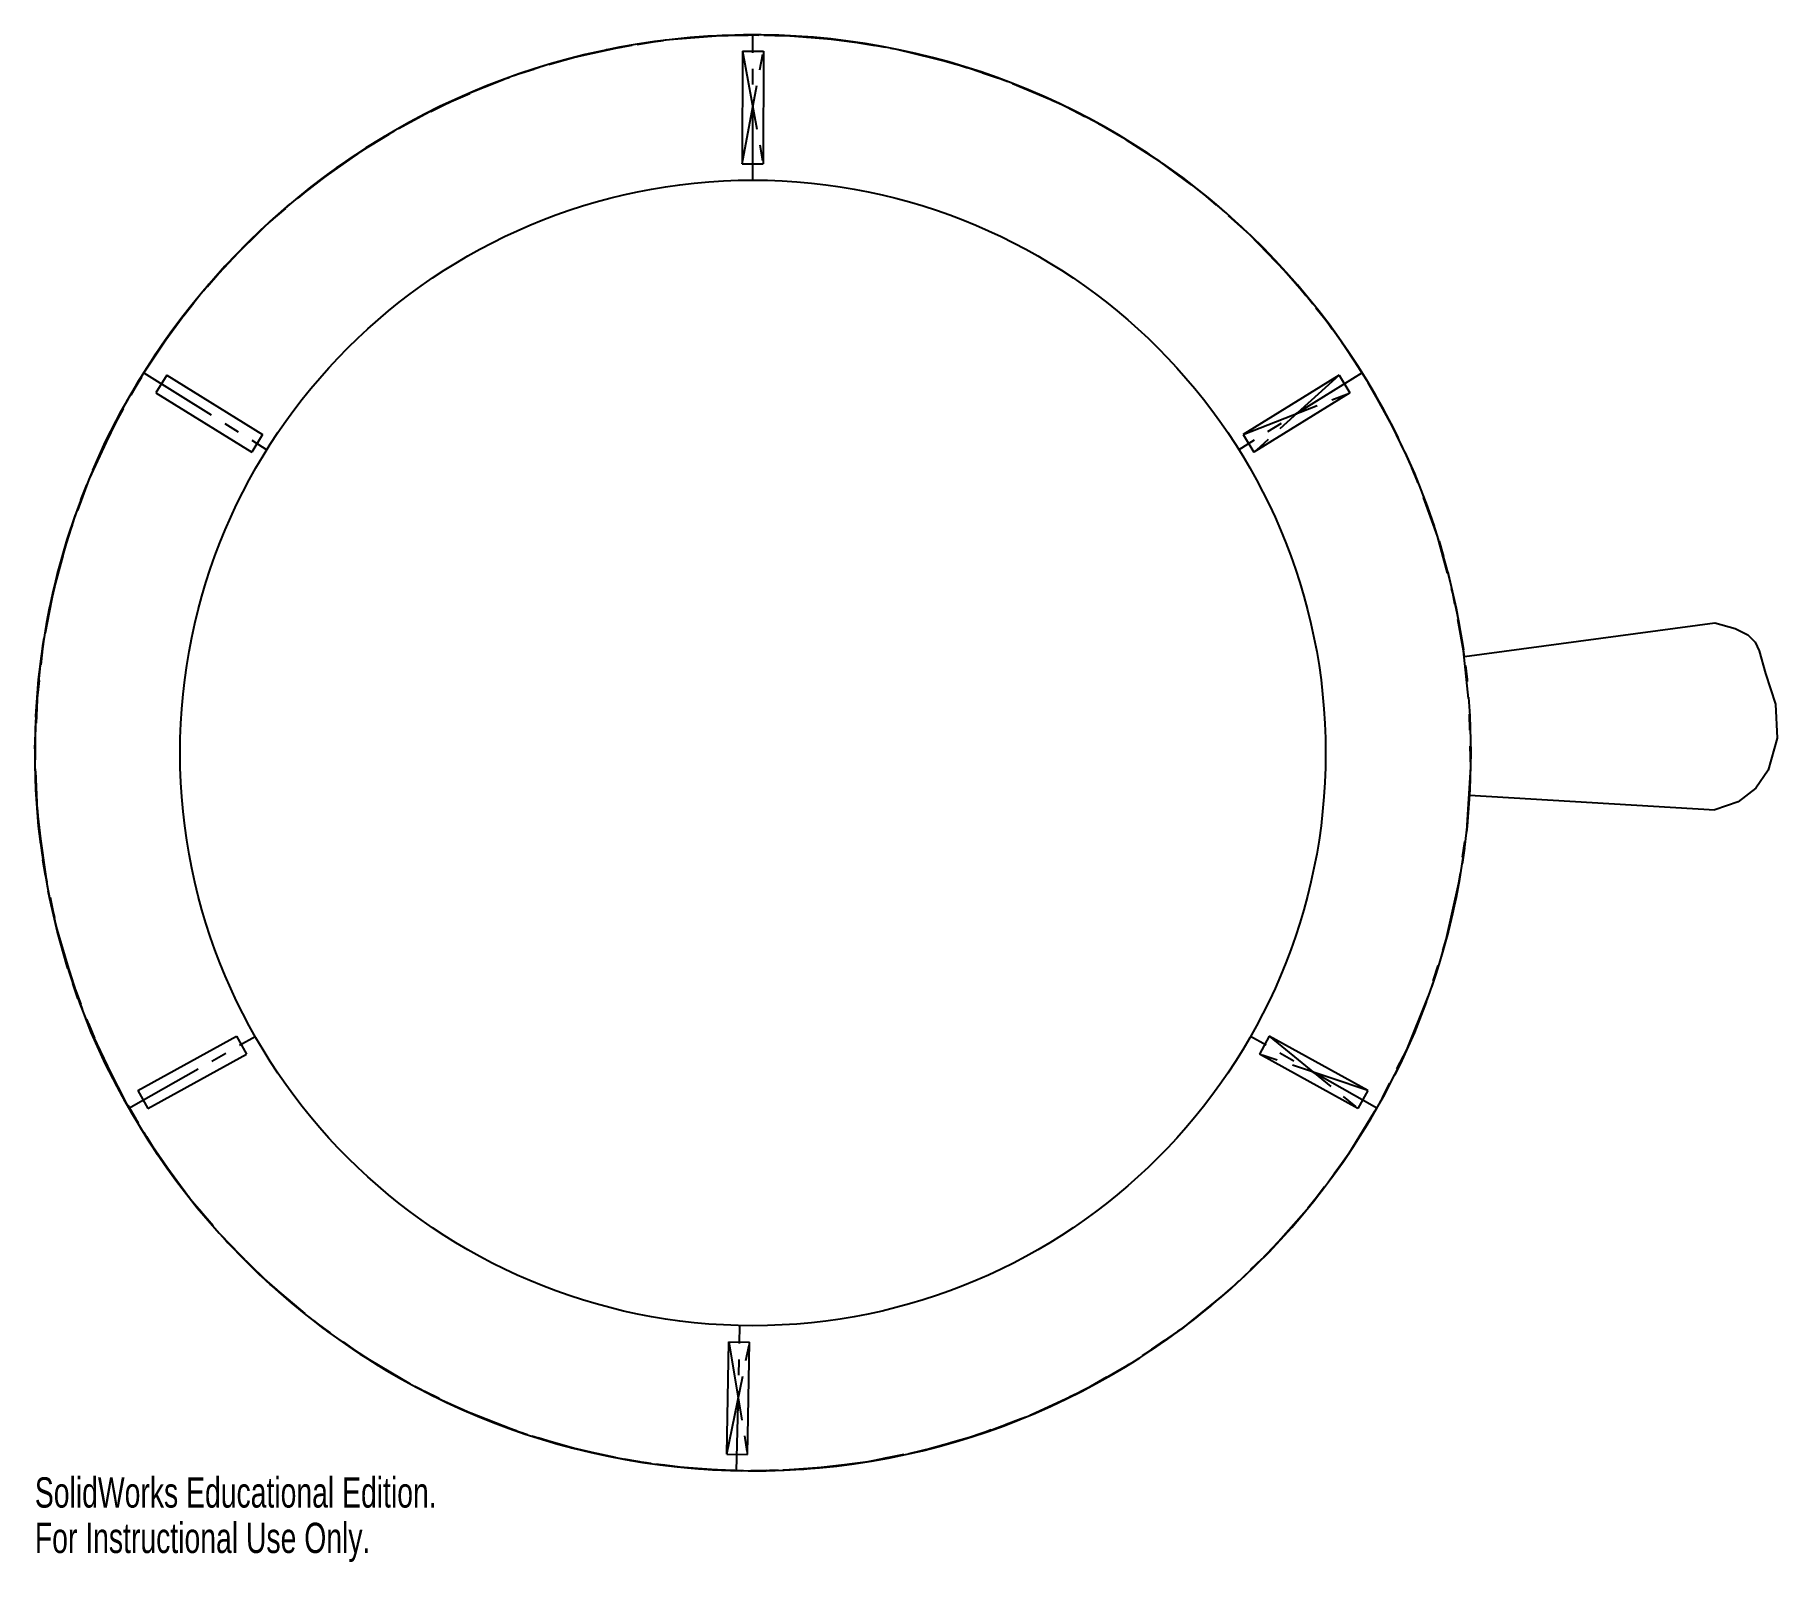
# Model space of a CAD drawing. Header units: millimetres. Extents: x -11.5 to 16.3, y -12.9 to 11.5.
import ezdxf

# ---------------------------------------------------------------- set-up
doc = ezdxf.new("R2010")
doc.units = ezdxf.units.MM
doc.header["$PDSIZE"] = -1
doc.linetypes.add('CENTERX2', pattern=[2.032, 1.27, -0.254, 0.254, -0.254])
doc.styles.add('SLDTEXTSTYLE0', font='TXT', dxfattribs={"width": 0.7})

msp = doc.modelspace()

# ---------------------------------------------------------------- linework, layer by layer
at = {"color": 7, "linetype": 'CENTERX2'}
for p, q in [((0, 9.142), (0, 11.46)), ((-0.168, 9.402), (0.168, 11.201)), ((-0.164, 11.202), (0.164, 9.401)), ((-9.723, 6.066), (-7.757, 4.839)), ((9.723, 6.066), (7.757, 4.839)), ((9.356, 6.026), (7.998, 4.799)), ((7.824, 5.08), (9.529, 5.746)), ((-9.958, -5.673), (-7.944, -4.526)), ((9.958, -5.673), (7.944, -4.526)), ((8.243, -4.522), (9.658, -5.676)), ((9.817, -5.387), (8.084, -4.811)), ((-0.26, -11.457), (-0.207, -9.14)), ((-0.416, -11.193), (-0.051, -9.404)), ((-0.381, -9.398), (-0.086, -11.199))]:
    msp.add_line(p, q, dxfattribs=at)
at = {"color": 7, "linetype": 'Continuous'}
for p, q in [((-0.164, 11.202), (-0.168, 9.402)), ((-0.164, 11.202), (0.168, 11.201)), ((0.168, 11.201), (0.164, 9.401)), ((-0.168, 9.402), (0.164, 9.401)), ((-9.356, 6.026), (-9.529, 5.746)), ((-9.356, 6.026), (-7.824, 5.08)), ((9.356, 6.026), (7.824, 5.08)), ((9.356, 6.026), (9.529, 5.746)), ((-9.529, 5.746), (-7.998, 4.799)), ((9.529, 5.746), (7.998, 4.799)), ((-7.824, 5.08), (-7.998, 4.799)), ((7.824, 5.08), (7.998, 4.799)), ((11.357, 1.536), (15.355, 2.077)), ((11.44, -0.677), (15.355, -0.908)), ((-9.817, -5.387), (-8.243, -4.522)), ((-8.243, -4.522), (-8.084, -4.811)), ((8.243, -4.522), (8.084, -4.811)), ((9.817, -5.387), (8.243, -4.522)), ((-9.658, -5.676), (-8.084, -4.811)), ((9.658, -5.676), (8.084, -4.811)), ((-9.817, -5.387), (-9.658, -5.676)), ((9.817, -5.387), (9.658, -5.676)), ((-0.416, -11.193), (-0.381, -9.398)), ((-0.381, -9.398), (-0.051, -9.404)), ((-0.086, -11.199), (-0.051, -9.404)), ((-0.416, -11.193), (-0.086, -11.199))]:
    msp.add_line(p, q, dxfattribs=at)
at = {"color": 7, "linetype": 'Continuous', "flags": 128}
msp.add_lwpolyline([(15.355, 2.077), (15.677, 1.984), (15.879, 1.883), (15.996, 1.767), (16.06, 1.631), (16.164, 1.269), (16.324, 0.778), (16.349, 0.237), (16.206, -0.275), (16.01, -0.562), (15.728, -0.781), (15.355, -0.908)], dxfattribs=at)
at = {"color": 7, "linetype": 'CENTERX2'}
msp.add_circle((0, 0), 11.46, dxfattribs=at)
at = {"color": 7, "linetype": 'Continuous'}
msp.add_circle((0, 0), 9.142, dxfattribs=at)
at = {"color": 7, "linetype": 'CENTERX2'}
for start, end in [(90, 31.9576), (31.9576, 330.3294)]:
    msp.add_arc((0, 0), 11.46, start, end, dxfattribs=at)
at = {"color": 7, "linetype": 'Continuous'}
msp.add_arc((0, 0), 11.46, 7.7043, 356.9479, dxfattribs=at)
for p in [(0, 10.301), (8.677, 5.413), (8.951, -5.099), (-0.234, -10.299)]:
    msp.add_point(p, dxfattribs=at)

# ---------------------------------------------------------------- texts
at = {"color": 7, "linetype": 'Continuous', "char_height": 0.48336, "attachment_point": 1, "style": 'SLDTEXTSTYLE0'}
for s, insert in [('SolidWorks Educational Edition.', (-11.46, -11.562)), ('For Instructional Use Only.', (-11.46, -12.287))]:
    msp.add_mtext(s, dxfattribs=dict(at, insert=insert))

doc.saveas('drawing.dxf')
